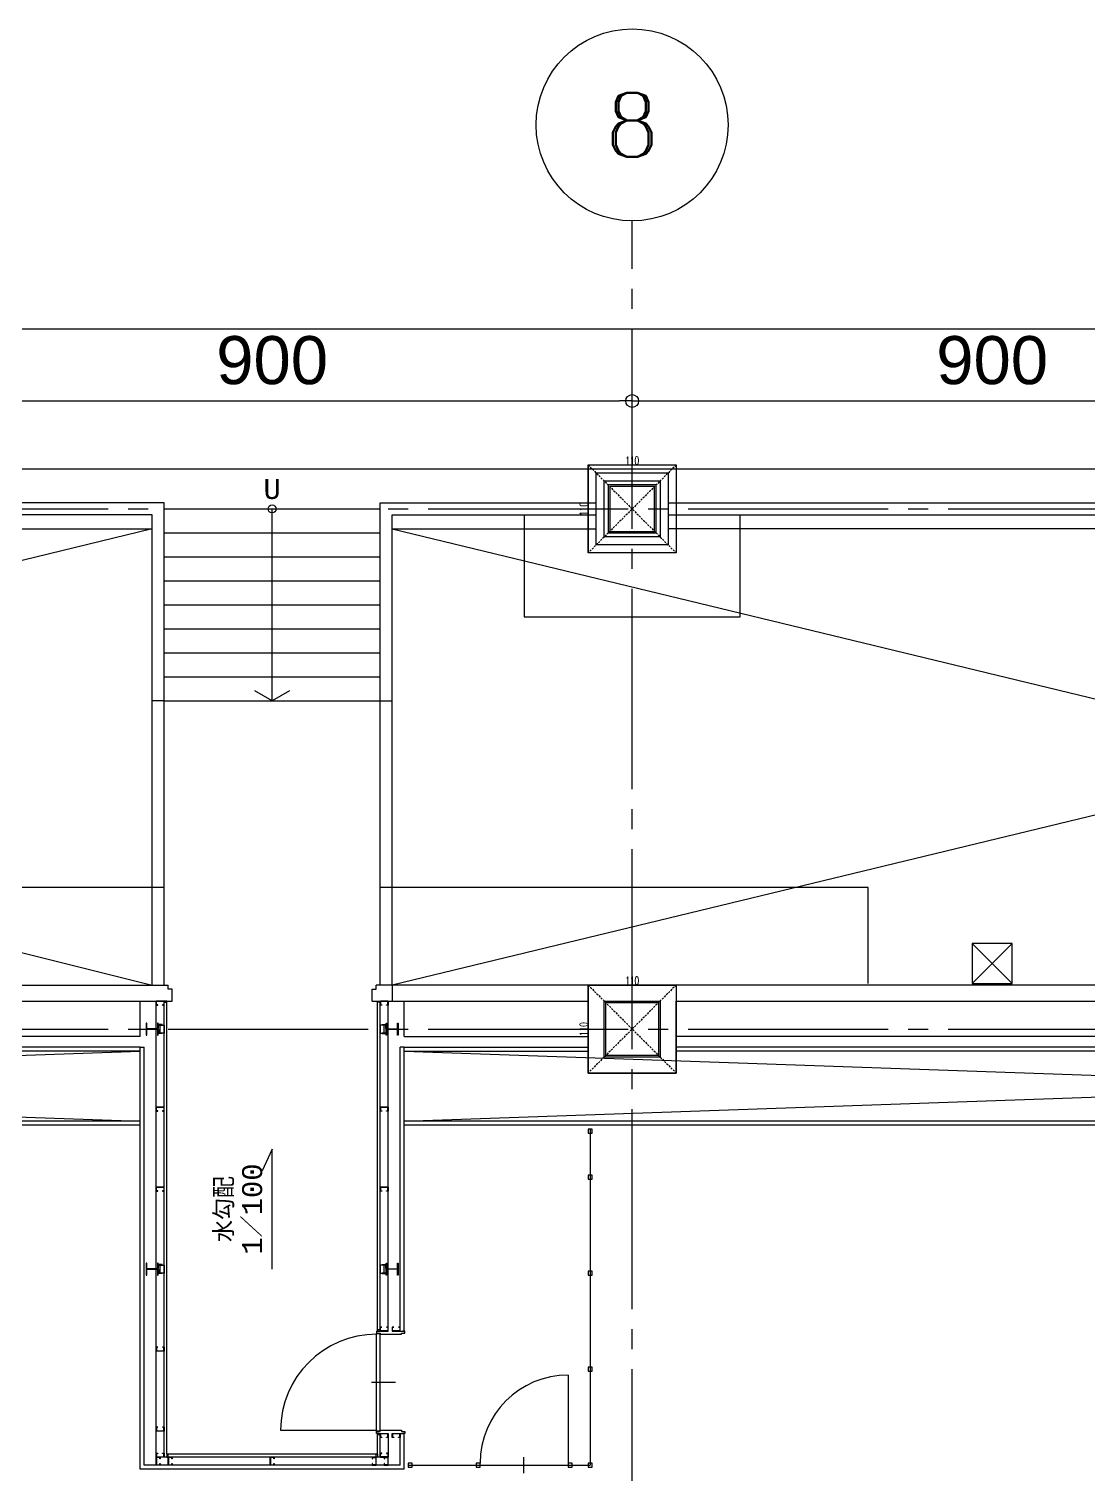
# Model space of a CAD drawing. Header units: millimetres. Extents: x -25195 to 195597, y 6477 to 112111.
# Drawn here: x 5606 to 6930, y 18194 to 20000 of the extents above; entities that cross this region are included whole.
import ezdxf
from ezdxf.enums import TextEntityAlignment as Align

# ---------------------------------------------------------------- set-up
doc = ezdxf.new("R2010")
doc.units = ezdxf.units.MM
doc.header["$LTSCALE"] = 100
doc.linetypes.add('X-N-FAB-L10$0$COL-CEN-LIN', pattern=[3.25, 2.5, -0.25, 0.25, -0.25])
doc.linetypes.add('X-N-FAB-L10$0$HIDDEN', pattern=[0.375, 0.25, -0.125])
for name, color, linetype in [('0-XREF', 7, 'Continuous'), ('X-N-FAB-L10$0$0-MC', 8, 'Continuous'), ('X-N-FAB-L10$0$0-NC', 8, 'Continuous'), ('X-N-FAB-L10$0$08', 8, 'Continuous'), ('X-N-FAB-L10$0$BEAM', 8, 'Continuous'), ('X-N-FAB-L10$0$BLOCK', 8, 'Continuous'), ('X-N-FAB-L10$0$CCL', 8, 'X-N-FAB-L10$0$COL-CEN-LIN'), ('X-N-FAB-L10$0$COL', 8, 'Continuous'), ('X-N-FAB-L10$0$COL-S', 8, 'Continuous')]:
    doc.layers.add(name, color=color, linetype=linetype)
doc.layers.add('X-N-FAB-L10$0$A-BLOCK', color=8, linetype='Continuous', plot=False)
doc.layers.add('X-N-FAB-L10$0$DIM', color=8, linetype='Continuous', plot=False)
doc.styles.add('X-N-FAB-L10$0$ATS', font='monotxt.shx', dxfattribs={"bigfont": 'BIGFONT.shx'})
doc.styles.add('X-N-FAB-L10$0$COL-NUM', font='romanc')
doc.styles.add('X-N-FAB-L10$0$DIM', font='simplex.shx', dxfattribs={"width": 0.67, "bigfont": 'chineset.shx'})
doc.styles.add('X-N-FAB-L10$0$DimStyUse', font='romans.shx', dxfattribs={"width": 0.7})
doc.styles.add('X-N-FAB-L10$0$Gen-Text', font='arial.ttf', dxfattribs={"height": 2.5})
doc.dimstyles.new('X-N-FAB-L10$0$cirl', dxfattribs={"dimtxt": 200, "dimasz": 50, "dimexe": 50, "dimexo": 0, "dimgap": 20, "dimtad": 1, "dimdsep": 46, "dimtxsty": 'X-N-FAB-L10$0$DimStyUse', "dimblk": 'X-N-FAB-L10$0$_Origin', "dimcen": 10, "dimdle": 50, "dimclrt": 2, "dimazin": 0, "dimtfac": 1, "dimtix": 1, "dimtmove": 2, "dimatfit": 3, "dimfxl": 10, "dimtolj": 1, "dimarcsym": 0})
doc.dimstyles.new('X-N-FAB-L10$0$JJP_005_defpoint', dxfattribs={"dimtxt": 20, "dimasz": 0.5, "dimexe": 0.5, "dimexo": 0.5, "dimgap": 0.5, "dimtad": 1, "dimdsep": 46, "dimtxsty": 'X-N-FAB-L10$0$DIM', "dimblk": 'X-N-FAB-L10$0$_None', "dimcen": 10, "dimclrd": 256, "dimclre": 256, "dimclrt": 256, "dimadec": 0, "dimazin": 0, "dimtfac": 1, "dimtix": 1, "dimtmove": 2, "dimatfit": 3, "dimldrblk": 'X-N-FAB-L10$0$_None', "dimfxl": 0.5, "dimtolj": 1, "dimtzin": 0, "dimarcsym": 0})

# ---------------------------------------------------------------- blocks, each defined once
blk = doc.blocks.new('X-N-FAB-L10$0$_Origin')
at = {"color": 0, "linetype": 'ByBlock', "lineweight": -2}
blk.add_line((0, 0), (-1, 0), dxfattribs=at)
blk.add_circle((0, 0), 0.5, dxfattribs=at)
blk = doc.blocks.new('*D192')
at = {"layer": 'DefPoints', "color": 0, "transparency": 16777216}
for p in [(0, 9025), (-26950, 8935), (0, 8935)]:
    blk.add_point(p, dxfattribs=at)
at = {"layer": 'X-N-FAB-L10$0$DIM', "color": 0, "lineweight": -2, "transparency": 16777216}
for p, q in [((-26950, 8935), (-26950, 9045)), ((0, 8935), (0, 9045)), ((-26934, 9025), (-16, 9025))]:
    blk.add_line(p, q, dxfattribs=at)
at = {"layer": 'X-N-FAB-L10$0$DIM', "color": 0, "lineweight": -2, "transparency": 16777216, "xscale": 16, "yscale": 16, "zscale": 16, "rotation": 180}
blk.add_blockref('X-N-FAB-L10$0$_Origin', (-26950, 9025), dxfattribs=at)
at = {"layer": 'X-N-FAB-L10$0$DIM', "color": 0, "lineweight": -2, "transparency": 16777216, "xscale": 16, "yscale": 16, "zscale": 16}
blk.add_blockref('X-N-FAB-L10$0$_Origin', (0, 9025), dxfattribs=at)
at = {"layer": 'X-N-FAB-L10$0$DIM', "color": 2, "transparency": 16777216, "insert": (-13475, 9075.6), "char_height": 2.5, "attachment_point": 5, "style": 'X-N-FAB-L10$0$Gen-Text'}
blk.add_mtext('\\A1;{\\H24x;26950}', dxfattribs=at)
blk = doc.blocks.new('*D199')
at = {"layer": 'DefPoints', "color": 0, "transparency": 16777216}
for p in [(-20650, 8935), (-21550, 8845), (-20650, 8845)]:
    blk.add_point(p, dxfattribs=at)
at = {"layer": 'X-N-FAB-L10$0$DIM', "color": 0, "lineweight": -2, "transparency": 16777216}
for p, q in [((-21550, 8845), (-21550, 8955)), ((-20650, 8845), (-20650, 8955)), ((-21534, 8935), (-20666, 8935))]:
    blk.add_line(p, q, dxfattribs=at)
at = {"layer": 'X-N-FAB-L10$0$DIM', "color": 0, "lineweight": -2, "transparency": 16777216, "xscale": 16, "yscale": 16, "zscale": 16, "rotation": 180}
blk.add_blockref('X-N-FAB-L10$0$_Origin', (-21550, 8935), dxfattribs=at)
at = {"layer": 'X-N-FAB-L10$0$DIM', "color": 0, "lineweight": -2, "transparency": 16777216, "xscale": 16, "yscale": 16, "zscale": 16}
blk.add_blockref('X-N-FAB-L10$0$_Origin', (-20650, 8935), dxfattribs=at)
at = {"layer": 'X-N-FAB-L10$0$DIM', "color": 2, "transparency": 16777216, "insert": (-21100, 8985.6), "char_height": 2.5, "attachment_point": 5, "style": 'X-N-FAB-L10$0$Gen-Text'}
blk.add_mtext('\\A1;{\\H24x;900}', dxfattribs=at)
blk = doc.blocks.new('X-N-FAB-L10$0$cn-y')
at = {"layer": 'X-N-FAB-L10$0$0-MC'}
blk.add_circle((-50, 0), 50, dxfattribs=at)
at = {"layer": 'X-N-FAB-L10$0$0-NC', "style": 'X-N-FAB-L10$0$COL-NUM'}
blk.add_attdef('GRID-Y', text='', height=50, dxfattribs=at).set_placement((-50, 0), align=Align.MIDDLE_CENTER)
blk = doc.blocks.new('*D200')
at = {"layer": 'DefPoints', "color": 0, "transparency": 16777216}
for p in [(-19750, 8935), (-20650, 8845), (-19750, 8845)]:
    blk.add_point(p, dxfattribs=at)
at = {"layer": 'X-N-FAB-L10$0$DIM', "color": 0, "lineweight": -2, "transparency": 16777216}
for p, q in [((-20650, 8845), (-20650, 8955)), ((-19750, 8845), (-19750, 8955)), ((-20634, 8935), (-19766, 8935))]:
    blk.add_line(p, q, dxfattribs=at)
at = {"layer": 'X-N-FAB-L10$0$DIM', "color": 0, "lineweight": -2, "transparency": 16777216, "xscale": 16, "yscale": 16, "zscale": 16, "rotation": 180}
blk.add_blockref('X-N-FAB-L10$0$_Origin', (-20650, 8935), dxfattribs=at)
at = {"layer": 'X-N-FAB-L10$0$DIM', "color": 0, "lineweight": -2, "transparency": 16777216, "xscale": 16, "yscale": 16, "zscale": 16}
blk.add_blockref('X-N-FAB-L10$0$_Origin', (-19750, 8935), dxfattribs=at)
at = {"layer": 'X-N-FAB-L10$0$DIM', "color": 2, "transparency": 16777216, "insert": (-20200, 8985.6), "char_height": 2.5, "attachment_point": 5, "style": 'X-N-FAB-L10$0$Gen-Text'}
blk.add_mtext('\\A1;{\\H24x;900}', dxfattribs=at)
blk = doc.blocks.new('*D153')
at = {"layer": 'DefPoints', "lineweight": -2, "transparency": 16777216}
blk.add_line((0, 0), (110, 0), dxfattribs=at)
at = {"layer": 'DefPoints', "color": 0, "transparency": 16777216}
for p in [(0, 0), (110, 0), (110, 0)]:
    blk.add_point(p, dxfattribs=at)
at = {"layer": 'DefPoints', "transparency": 16777216, "insert": (55, 5.5), "char_height": 10, "attachment_point": 5, "style": 'X-N-FAB-L10$0$DIM'}
blk.add_mtext('\\A1;110', dxfattribs=at)
blk = doc.blocks.new('X-N-FAB-L10$0$_None')
blk = doc.blocks.new('*D154')
at = {"layer": 'DefPoints', "lineweight": -2, "transparency": 16777216}
blk.add_line((0, 0), (0, -110), dxfattribs=at)
at = {"layer": 'DefPoints', "color": 0, "transparency": 16777216}
for p in [(0, 0), (0, -110), (0, -110)]:
    blk.add_point(p, dxfattribs=at)
at = {"layer": 'DefPoints', "transparency": 16777216, "insert": (-5.5, -55), "char_height": 10, "attachment_point": 5, "rotation": 90, "style": 'X-N-FAB-L10$0$DIM'}
blk.add_mtext('\\A1;110', dxfattribs=at)
blk = doc.blocks.new('X-N-FAB-L10$0$A$C5b9bb6f0')
at = {"layer": 'X-N-FAB-L10$0$08'}
for p, q in [((6279.1, 10614), (10879.1, 10614)), ((8444.1, 10571.5), (8174.1, 10571.5)), ((8444.1, 9969), (8444.1, 10571.5)), ((8714.1, 9969), (8714.1, 10571.5)), ((8714.1, 10571.5), (8984.1, 10571.5)), ((9074.1, 10571.5), (9884.1, 10571.5)), ((6069.1, 10556.5), (8429.1, 9969)), ((8429.1, 10556.5), (8174.1, 10556.5)), ((8429.1, 9969), (8429.1, 10556.5)), ((8444.1, 10564), (8714.1, 10564)), ((8579.1, 10324), (8579.1, 10564)), ((8729.1, 9969), (8729.1, 10556.5)), ((8729.1, 10556.5), (8984.1, 10556.5)), ((9074.1, 10556.5), (9884.1, 10556.5)), ((8429.1, 10539), (6069.1, 9969)), ((8174.1, 10539), (8429.1, 10539)), ((8444.1, 10534), (8714.1, 10534)), ((8729.1, 10539), (11089.1, 9969)), ((11089.1, 10539), (8729.1, 9969)), ((8729.1, 10539), (8984.1, 10539)), ((9884.1, 10539), (9074.1, 10539)), ((8444.1, 10504), (8714.1, 10504)), ((8444.1, 10474), (8714.1, 10474)), ((8444.1, 10444), (8714.1, 10444)), ((8444.1, 10414), (8714.1, 10414)), ((8444.1, 10384), (8714.1, 10384)), ((8444.1, 10354), (8714.1, 10354)), ((8444.1, 10324), (8429.1, 10324)), ((8444.1, 10324), (8714.1, 10324)), ((8714.1, 10324), (8729.1, 10324)), ((9324.1, 10091), (8714.1, 10091)), ((9324.1, 9971), (9324.1, 10091)), ((9454.1, 10021), (9504.1, 9971)), ((9504.1, 10021), (9454.1, 9971)), ((6049.1, 9969), (8449.1, 9969)), ((8449.1, 9964), (8449.1, 9969)), ((8454.1, 9964), (8449.1, 9964)), ((8454.1, 9949), (8454.1, 9964)), ((8704.1, 9964), (8709.1, 9964)), ((8704.1, 9949), (8704.1, 9964)), ((11109.1, 9969), (8709.1, 9969)), ((8709.1, 9964), (8709.1, 9969)), ((8729.1, 9969), (8729.1, 9949)), ((8184.1, 9949), (8454.1, 9949)), ((8414.1, 9904.5), (8414.1, 9949)), ((8434.1, 9369), (8434.1, 9949)), ((8444.1, 9379), (8444.1, 9949)), ((8447.6, 9382.5), (8447.6, 9947)), ((8704.1, 9949), (8974.1, 9949)), ((8710.6, 9538), (8710.6, 9949)), ((8714.1, 9538), (8714.1, 9949)), ((8724.1, 9536.5), (8724.1, 9949)), ((8744.1, 9904.5), (8744.1, 9949)), ((9084.1, 9949), (9874.1, 9949)), ((8414.1, 9904.5), (8184.1, 9904.5)), ((8744.1, 9904.5), (8974.1, 9904.5)), ((9874.1, 9904.5), (9084.1, 9904.5)), ((5914.1, 9799), (8414.1, 9886.5)), ((5914.1, 9886.5), (8414.1, 9799)), ((8414.1, 9891.5), (8184.1, 9891.5)), ((8414.1, 9886.5), (8184.1, 9886.5)), ((8414.1, 9364), (8414.1, 9891.5)), ((8414.1, 9891.5), (8419.1, 9891.5)), ((8419.1, 9369), (8419.1, 9891.5)), ((8739.1, 9536.5), (8739.1, 9891.5)), ((8744.1, 9891.5), (8739.1, 9891.5)), ((8744.1, 9536.5), (8744.1, 9891.5)), ((8744.1, 9891.5), (8974.1, 9891.5)), ((8744.1, 9886.5), (11244.1, 9799)), ((8744.1, 9799), (11244.1, 9886.5)), ((8744.1, 9886.5), (8974.1, 9886.5)), ((9874.1, 9891.5), (9084.1, 9891.5)), ((9874.1, 9886.5), (9084.1, 9886.5)), ((8414.1, 9799), (7139.1, 9799)), ((8414.1, 9794), (7139.1, 9794)), ((10649.1, 9799), (8744.1, 9799)), ((10649.1, 9794), (8744.1, 9794)), ((8976.6, 9789), (8976.6, 9369)), ((8739.1, 9536.5), (8744.1, 9536.5)), ((8703.1, 9472.5), (8733.1, 9472.5)), ((8949.1, 9481.5), (8949.1, 9371.5)), ((8589.6, 9412.5), (8709.6, 9412.5)), ((8710.6, 9382.5), (8710.6, 9407)), ((8714.1, 9379), (8714.1, 9407)), ((8724.1, 9408.5), (8724.1, 9379)), ((8739.1, 9369), (8739.1, 9408.5)), ((8739.1, 9408.5), (8744.1, 9408.5)), ((8744.1, 9364), (8744.1, 9408.5)), ((8714.1, 9379), (8444.1, 9379)), ((8710.6, 9382.5), (8447.6, 9382.5)), ((8893.1, 9379), (8893.1, 9359)), ((8744.1, 9364), (8414.1, 9364)), ((8739.1, 9369), (8419.1, 9369)), ((8749.1, 9369), (8976.6, 9369))]:
    blk.add_line(p, q, dxfattribs=at)
for points in [[(9074.1, 10519), (8984.1, 10519), (8984.1, 10609), (9074.1, 10609)], [(9059.1, 10534), (9059.1, 10594), (8999.1, 10594), (8999.1, 10534)], [(9057.1, 10536), (9057.1, 10592), (9001.1, 10592), (9001.1, 10536)], [(9504.1, 9971), (9504.1, 10021), (9454.1, 10021), (9454.1, 9971)], [(8442.1, 9944), (8444.1, 9944), (8444.1, 9949), (8434.1, 9949), (8434.1, 9944), (8436.1, 9944), (8436.1, 9944.4), (8434.4, 9944.4), (8434.4, 9948.7), (8443.8, 9948.7), (8443.8, 9944.4), (8442.1, 9944.4)], [(8444.1, 9947.5), (8447.6, 9947.5), (8447.6, 9949), (8444.1, 9949)], [(8714.1, 9947.5), (8710.6, 9947.5), (8710.6, 9949), (8714.1, 9949)], [(8716.1, 9944), (8714.1, 9944), (8714.1, 9949), (8724.1, 9949), (8724.1, 9944), (8722.1, 9944), (8722.1, 9944.4), (8723.8, 9944.4), (8723.8, 9948.7), (8714.4, 9948.7), (8714.4, 9944.4), (8716.1, 9944.4)], [(8994.1, 9879), (8994.1, 9949), (9064.1, 9949), (9064.1, 9879)], [(8996.1, 9881), (8996.1, 9947), (9062.1, 9947), (9062.1, 9881)], [(8436.6, 9906.5), (8436.6, 9921.5), (8435.6, 9921.5), (8435.6, 9914.4), (8422.6, 9914.4), (8422.6, 9921.5), (8421.6, 9921.5), (8421.6, 9906.5), (8422.6, 9906.5), (8422.6, 9913.7), (8435.6, 9913.7), (8435.6, 9906.5)], [(8441.6, 9919.6), (8436.6, 9919.6), (8436.6, 9914.6), (8437.2, 9914.6), (8437.2, 9919), (8441.6, 9919)], [(8439.1, 9909), (8439.1, 9919), (8444.1, 9919), (8444.1, 9909)], [(8719.1, 9909), (8719.1, 9919), (8714.1, 9919), (8714.1, 9909)], [(8716.6, 9919.6), (8721.6, 9919.6), (8721.6, 9914.6), (8721, 9914.6), (8721, 9919), (8716.6, 9919)], [(8721.6, 9906.5), (8721.6, 9921.5), (8722.6, 9921.5), (8722.6, 9914.4), (8735.6, 9914.4), (8735.6, 9921.5), (8736.6, 9921.5), (8736.6, 9906.5), (8735.6, 9906.5), (8735.6, 9913.7), (8722.6, 9913.7), (8722.6, 9906.5)], [(8441.6, 9908.4), (8436.6, 9908.4), (8436.6, 9913.4), (8437.2, 9913.4), (8437.2, 9909), (8441.6, 9909)], [(8716.6, 9908.4), (8721.6, 9908.4), (8721.6, 9913.4), (8721, 9913.4), (8721, 9909), (8716.6, 9909)], [(8442.1, 9811.5), (8444.1, 9811.5), (8444.1, 9816.5), (8434.1, 9816.5), (8434.1, 9811.5), (8436.1, 9811.5), (8436.1, 9811.9), (8434.4, 9811.9), (8434.4, 9816.2), (8443.8, 9816.2), (8443.8, 9811.9), (8442.1, 9811.9)], [(8716.1, 9811.5), (8714.1, 9811.5), (8714.1, 9816.5), (8724.1, 9816.5), (8724.1, 9811.5), (8722.1, 9811.5), (8722.1, 9811.9), (8723.8, 9811.9), (8723.8, 9816.2), (8714.4, 9816.2), (8714.4, 9811.9), (8716.1, 9811.9)], [(8974.1, 9784), (8979.1, 9784), (8979.1, 9789), (8974.1, 9789)], [(8974.1, 9726.5), (8979.1, 9726.5), (8979.1, 9731.5), (8974.1, 9731.5)], [(8442.1, 9711.5), (8444.1, 9711.5), (8444.1, 9716.5), (8434.1, 9716.5), (8434.1, 9711.5), (8436.1, 9711.5), (8436.1, 9711.9), (8434.4, 9711.9), (8434.4, 9716.2), (8443.8, 9716.2), (8443.8, 9711.9), (8442.1, 9711.9)], [(8716.1, 9711.5), (8714.1, 9711.5), (8714.1, 9716.5), (8724.1, 9716.5), (8724.1, 9711.5), (8722.1, 9711.5), (8722.1, 9711.9), (8723.8, 9711.9), (8723.8, 9716.2), (8714.4, 9716.2), (8714.4, 9711.9), (8716.1, 9711.9)], [(8436.6, 9606.5), (8436.6, 9621.5), (8435.6, 9621.5), (8435.6, 9614.4), (8422.6, 9614.4), (8422.6, 9621.5), (8421.6, 9621.5), (8421.6, 9606.5), (8422.6, 9606.5), (8422.6, 9613.7), (8435.6, 9613.7), (8435.6, 9606.5)], [(8441.6, 9619.6), (8436.6, 9619.6), (8436.6, 9614.6), (8437.2, 9614.6), (8437.2, 9619), (8441.6, 9619)], [(8441.6, 9608.4), (8436.6, 9608.4), (8436.6, 9613.4), (8437.2, 9613.4), (8437.2, 9609), (8441.6, 9609)], [(8439.1, 9609), (8439.1, 9619), (8444.1, 9619), (8444.1, 9609)], [(8719.1, 9609), (8719.1, 9619), (8714.1, 9619), (8714.1, 9609)], [(8716.6, 9619.6), (8721.6, 9619.6), (8721.6, 9614.6), (8721, 9614.6), (8721, 9619), (8716.6, 9619)], [(8716.6, 9608.4), (8721.6, 9608.4), (8721.6, 9613.4), (8721, 9613.4), (8721, 9609), (8716.6, 9609)], [(8721.6, 9606.5), (8721.6, 9621.5), (8722.6, 9621.5), (8722.6, 9614.4), (8735.6, 9614.4), (8735.6, 9621.5), (8736.6, 9621.5), (8736.6, 9606.5), (8735.6, 9606.5), (8735.6, 9613.7), (8722.6, 9613.7), (8722.6, 9606.5)], [(8974.1, 9606.5), (8979.1, 9606.5), (8979.1, 9611.5), (8974.1, 9611.5)], [(8714.1, 9538), (8710.6, 9538), (8710.6, 9536.5), (8714.1, 9536.5)], [(8716.1, 9541.5), (8714.1, 9541.5), (8714.1, 9536.5), (8724.1, 9536.5), (8724.1, 9541.5), (8722.1, 9541.5), (8722.1, 9541.2), (8723.8, 9541.2), (8723.8, 9536.9), (8714.4, 9536.9), (8714.4, 9541.2), (8716.1, 9541.2)], [(8731.1, 9541.5), (8729.1, 9541.5), (8729.1, 9536.5), (8739.1, 9536.5), (8739.1, 9541.5), (8737.1, 9541.5), (8737.1, 9541.2), (8738.8, 9541.2), (8738.8, 9536.9), (8729.4, 9536.9), (8729.4, 9541.2), (8731.1, 9541.2)], [(8709.6, 9411.5), (8709.6, 9533.5), (8713.6, 9533.5), (8713.6, 9411.5)], [(8442.1, 9516.5), (8444.1, 9516.5), (8444.1, 9511.5), (8434.1, 9511.5), (8434.1, 9516.5), (8436.1, 9516.5), (8436.1, 9516.2), (8434.4, 9516.2), (8434.4, 9511.9), (8443.8, 9511.9), (8443.8, 9516.2), (8442.1, 9516.2)], [(8974.1, 9486.5), (8979.1, 9486.5), (8979.1, 9491.5), (8974.1, 9491.5)], [(8442.1, 9416.5), (8444.1, 9416.5), (8444.1, 9411.5), (8434.1, 9411.5), (8434.1, 9416.5), (8436.1, 9416.5), (8436.1, 9416.2), (8434.4, 9416.2), (8434.4, 9411.9), (8443.8, 9411.9), (8443.8, 9416.2), (8442.1, 9416.2)], [(8714.1, 9407), (8710.6, 9407), (8710.6, 9408.5), (8714.1, 9408.5)], [(8716.1, 9403.5), (8714.1, 9403.5), (8714.1, 9408.5), (8724.1, 9408.5), (8724.1, 9403.5), (8722.1, 9403.5), (8722.1, 9403.9), (8723.8, 9403.9), (8723.8, 9408.2), (8714.4, 9408.2), (8714.4, 9403.9), (8716.1, 9403.9)], [(8731.1, 9403.5), (8729.1, 9403.5), (8729.1, 9408.5), (8739.1, 9408.5), (8739.1, 9403.5), (8737.1, 9403.5), (8737.1, 9403.9), (8738.8, 9403.9), (8738.8, 9408.2), (8729.4, 9408.2), (8729.4, 9403.9), (8731.1, 9403.9)], [(8442.1, 9384), (8444.1, 9384), (8444.1, 9379), (8434.1, 9379), (8434.1, 9384), (8436.1, 9384), (8436.1, 9383.7), (8434.4, 9383.7), (8434.4, 9379.4), (8443.8, 9379.4), (8443.8, 9383.7), (8442.1, 9383.7)], [(8439.1, 9371), (8439.1, 9369), (8434.1, 9369), (8434.1, 9379), (8439.1, 9379), (8439.1, 9377), (8438.8, 9377), (8438.8, 9378.7), (8434.4, 9378.7), (8434.4, 9369.4), (8438.8, 9369.4), (8438.8, 9371)], [(8449.1, 9379), (8449.1, 9382.5), (8447.6, 9382.5), (8447.6, 9379)], [(8454.1, 9371), (8454.1, 9369), (8449.1, 9369), (8449.1, 9379), (8454.1, 9379), (8454.1, 9377), (8453.8, 9377), (8453.8, 9378.7), (8449.4, 9378.7), (8449.4, 9369.4), (8453.8, 9369.4), (8453.8, 9371)], [(8581.6, 9371), (8581.6, 9369), (8576.6, 9369), (8576.6, 9379), (8581.6, 9379), (8581.6, 9377), (8581.3, 9377), (8581.3, 9378.7), (8576.9, 9378.7), (8576.9, 9369.4), (8581.3, 9369.4), (8581.3, 9371)], [(8704.1, 9371), (8704.1, 9369), (8709.1, 9369), (8709.1, 9379), (8704.1, 9379), (8704.1, 9377), (8704.4, 9377), (8704.4, 9378.7), (8708.8, 9378.7), (8708.8, 9369.4), (8704.4, 9369.4), (8704.4, 9371)], [(8709.1, 9379), (8709.1, 9382.5), (8710.6, 9382.5), (8710.6, 9379)], [(8716.1, 9384), (8714.1, 9384), (8714.1, 9379), (8724.1, 9379), (8724.1, 9384), (8722.1, 9384), (8722.1, 9383.7), (8723.8, 9383.7), (8723.8, 9379.4), (8714.4, 9379.4), (8714.4, 9383.7), (8716.1, 9383.7)], [(8719.1, 9371), (8719.1, 9369), (8724.1, 9369), (8724.1, 9379), (8719.1, 9379), (8719.1, 9377), (8719.4, 9377), (8719.4, 9378.7), (8723.8, 9378.7), (8723.8, 9369.4), (8719.4, 9369.4), (8719.4, 9371)], [(8749.1, 9366.5), (8754.1, 9366.5), (8754.1, 9371.5), (8749.1, 9371.5)], [(8834.1, 9366.5), (8839.1, 9366.5), (8839.1, 9371.5), (8834.1, 9371.5)], [(8949.1, 9366.5), (8954.1, 9366.5), (8954.1, 9371.5), (8949.1, 9371.5)], [(8974.1, 9366.5), (8979.1, 9366.5), (8979.1, 9371.5), (8974.1, 9371.5)]]:
    blk.add_lwpolyline(points, close=True, dxfattribs=at)
for points in [[(8894.1, 10556.5), (8894.1, 10429), (9164.1, 10429), (9164.1, 10556.5)], [(8600.8, 10336.5), (8579.1, 10324), (8557.5, 10336.5)], [(8444.1, 10091), (7834.1, 10091), (7834.1, 9971)], [(8974.1, 9949), (8974.1, 9859), (9084.1, 9859), (9084.1, 9949)], [(8579.1, 9614), (8579.1, 9764), (8566.7, 9736.7)], [(8712.1, 9536.5), (8709.6, 9536.5), (8709.6, 9534), (8714.1, 9534), (8714.1, 9532.5), (8740.6, 9532.5), (8740.6, 9534), (8745.1, 9534), (8745.1, 9536.5), (8742.6, 9536.5)], [(8712.1, 9408.5), (8709.6, 9408.5), (8709.6, 9411), (8714.1, 9411), (8714.1, 9412.5), (8740.6, 9412.5), (8740.6, 9411), (8745.1, 9411), (8745.1, 9408.5), (8742.6, 9408.5)]]:
    blk.add_lwpolyline(points, dxfattribs=at)
blk.add_circle((8579.1, 10564), 5, dxfattribs=at)
for centre, radius in [((8709.6, 9412.5), 120), ((8949.1, 9371.5), 110)]:
    blk.add_arc(centre, radius, 90, 180, dxfattribs=at)
at = {"layer": 'X-N-FAB-L10$0$08', "style": 'X-N-FAB-L10$0$ATS'}
blk.add_text('U', height=25, dxfattribs=at).set_placement((8579.1, 10589), align=Align.MIDDLE_CENTER)
for s, p in [('1／100', (8554.1, 9689)), ('水勾配', (8519.1, 9689))]:
    blk.add_text(s, height=25, rotation=90, dxfattribs=at).set_placement(p, align=Align.MIDDLE_CENTER)
blk = doc.blocks.new('*U152')
at = {"layer": 'DefPoints', "linetype": 'X-N-FAB-L10$0$HIDDEN', "ltscale": 0.1}
for p, q in [((110, 0), (0, -110)), ((0, 0), (110, -110))]:
    blk.add_line(p, q, dxfattribs=at)
at = {"layer": 'X-N-FAB-L10$0$COL', "ltscale": 0.1}
blk.add_lwpolyline([(0, 0), (110, 0), (110, -110), (0, -110)], close=True, dxfattribs=at)
at = {"layer": 'DefPoints'}
dim = blk.add_linear_dim(base=(0, -110), p1=(0, 0), p2=(0, -110), angle=90, dimstyle='X-N-FAB-L10$0$JJP_005_defpoint', override={"dimtxt": 10}, dxfattribs=at)
dim.commit()
dim.dimension.update_dxf_attribs({"geometry": '*D154', "text_midpoint": (-5.5, -55)})
dim = blk.add_linear_dim(base=(110, 0), p1=(0, 0), p2=(110, 0), dimstyle='X-N-FAB-L10$0$JJP_005_defpoint', override={"dimtxt": 10}, dxfattribs=at)
dim.commit()
dim.dimension.update_dxf_attribs({"geometry": '*D153', "text_midpoint": (55, 5.5)})
blk = doc.blocks.new('X-N-FAB-L10$0$A$C467ba2ca')
at = {"layer": 'X-N-FAB-L10$0$CCL'}
for p, q in [((-20650, 0), (-20650, 9160)), ((-27730, 8800), (360, 8800)), ((-27730, 8150), (360, 8150))]:
    blk.add_line(p, q, dxfattribs=at)
at = {"layer": 'X-N-FAB-L10$0$COL-S'}
for points in [[(-20685, 8835), (-20615, 8835), (-20615, 8765), (-20685, 8765)], [(-20685, 8185), (-20615, 8185), (-20615, 8115), (-20685, 8115)]]:
    blk.add_lwpolyline(points, close=True, dxfattribs=at)
at = {"layer": 'X-N-FAB-L10$0$A-BLOCK'}
ref = blk.add_blockref('X-N-FAB-L10$0$cn-y', (-20530, 9280), dxfattribs=dict(at, xscale=2.399999999999997, yscale=2.399999999999997, zscale=2.399999999999997))
ref.add_attrib('GRID-Y', '8', dxfattribs={"layer": 'X-N-FAB-L10$0$0-NC', "height": 80, "style": 'X-N-FAB-L10$0$COL-NUM'}).set_placement((-20650, 9280), align=Align.MIDDLE_CENTER)
at = {"layer": 'X-N-FAB-L10$0$BEAM'}
for p in [(-20705, 8855), (-20705, 8205)]:
    blk.add_blockref('*U152', p, dxfattribs=at)
at = {"layer": 'X-N-FAB-L10$0$DIM'}
for base, p1, p2, picture, middle in [((0, 9025), (-26950, 8935), (0, 8935), '*D192', (-13475, 9075.634)), ((-20650, 8935), (-21550, 8845), (-20650, 8845), '*D199', (-21100, 8985.634)), ((-19750, 8935), (-20650, 8845), (-19750, 8845), '*D200', (-20200, 8985.634))]:
    dim = blk.add_linear_dim(base=base, p1=p1, p2=p2, text='{\\H24x;<>}', dimstyle='X-N-FAB-L10$0$cirl', override={"dimtxt": 60, "dimasz": 16, "dimexe": 20, "dimgap": 20, "dimtxsty": 'X-N-FAB-L10$0$Gen-Text'}, dxfattribs=at)
    dim.commit()
    dim.dimension.update_dxf_attribs({"geometry": picture, "text_midpoint": middle})
blk = doc.blocks.new('X-N-FAB-L10')
at = {"layer": 'X-N-FAB-L10$0$COL-S'}
for points in [[(6325, 19435), (6395, 19435), (6395, 19365), (6325, 19365)], [(6325, 18785), (6395, 18785), (6395, 18715), (6325, 18715)]]:
    blk.add_lwpolyline(points, close=True, dxfattribs=at)
blk.add_blockref('X-N-FAB-L10$0$A$C5b9bb6f0', (-2669.1, 8836))
at = {"layer": 'X-N-FAB-L10$0$BEAM'}
for p in [(6305, 19455), (6305, 18805)]:
    blk.add_blockref('*U152', p, dxfattribs=at)
at = {"layer": 'X-N-FAB-L10$0$BLOCK'}
blk.add_blockref('X-N-FAB-L10$0$A$C467ba2ca', (27010, 10600), dxfattribs=at)

msp = doc.modelspace()

# ---------------------------------------------------------------- block references
at = {"layer": '0-XREF'}
msp.add_blockref('X-N-FAB-L10', (0, 0), dxfattribs=at)

doc.saveas('drawing.dxf')
